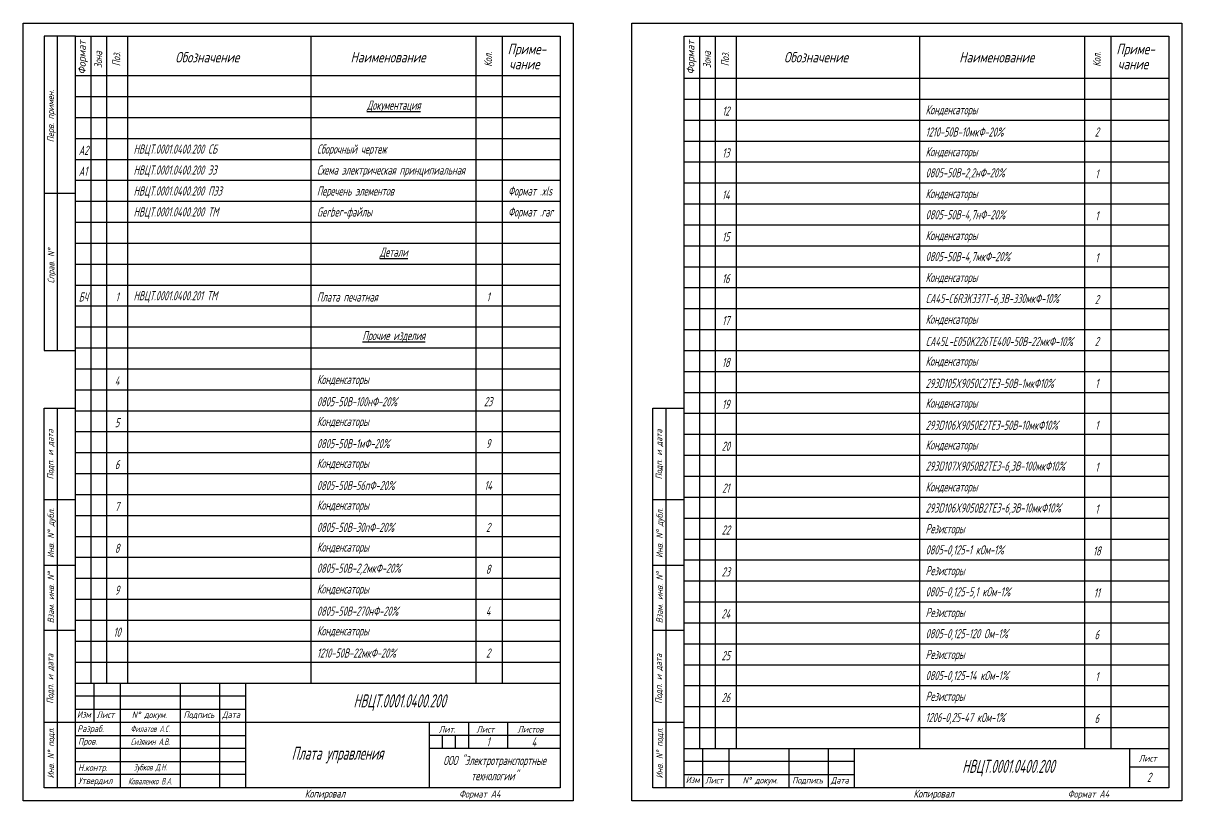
# Model space of a CAD drawing. Extents: x 2596 to 3512, y -313 to -16.
# Drawn here: x 2596 to 3038.4, y -312.9 to -15.9 of the extents above; entities that cross this region are included whole.
import ezdxf
from ezdxf.enums import TextEntityAlignment as Align

# ---------------------------------------------------------------- set-up
doc = ezdxf.new("R2010")
doc.units = 0
doc.header["$MEASUREMENT"] = 0
doc.layers.add('текст', color=7, linetype='CONTINUOUS', lineweight=30)
doc.layers.add('Толстые', color=7, linetype='CONTINUOUS', lineweight=30)
doc.layers.add('Тонкие', color=7, linetype='CONTINUOUS')
doc.styles.add('Стиль спецификации', font='romans.shx', dxfattribs={"width": 0.75, "oblique": 15, "height": 3.5})

msp = doc.modelspace()

# ---------------------------------------------------------------- linework, layer by layer
at = {"layer": 'Толстые'}
for p, q in [((2603.99, -20.91), (2603.99, -140.91)), ((2615.99, -20.91), (2603.99, -20.91)), ((2608.99, -20.91), (2608.99, -140.91)), ((2615.99, -307.91), (2615.99, -20.91)), ((2615.99, -20.91), (2800.99, -20.91)), ((2621.99, -267.91), (2621.99, -20.91)), ((2627.99, -267.91), (2627.99, -20.91)), ((2635.99, -267.91), (2635.99, -20.91)), ((2705.99, -267.91), (2705.99, -20.91)), ((2768.99, -267.91), (2768.99, -20.91)), ((2778.99, -267.91), (2778.99, -20.91)), ((2800.99, -20.91), (2800.99, -307.91)), ((2848.41, -20.91), (3033.41, -20.91)), ((2848.41, -307.91), (2848.41, -20.91)), ((2854.41, -292.91), (2854.41, -20.91)), ((2860.41, -292.91), (2860.41, -20.91)), ((2868.41, -292.91), (2868.41, -20.91)), ((2938.41, -292.91), (2938.41, -20.91)), ((3001.41, -292.91), (3001.41, -20.91)), ((3011.41, -292.91), (3011.41, -20.91)), ((3033.41, -20.91), (3033.41, -307.91)), ((2615.99, -35.91), (2800.99, -35.91)), ((2848.41, -36.91), (3033.41, -36.91)), ((2615.99, -43.91), (2800.99, -43.91)), ((2848.41, -44.91), (3033.41, -44.91)), ((2615.99, -51.91), (2800.99, -51.91)), ((2848.41, -52.91), (3033.41, -52.91)), ((2615.99, -59.91), (2800.99, -59.91)), ((2848.41, -60.91), (3033.41, -60.91)), ((2615.99, -67.91), (2800.99, -67.91)), ((2848.41, -68.91), (3033.41, -68.91)), ((2615.99, -75.91), (2800.99, -75.91)), ((2848.41, -76.91), (3033.41, -76.91)), ((2615.99, -80.91), (2603.99, -80.91)), ((2615.99, -83.91), (2800.99, -83.91)), ((2848.41, -84.91), (3033.41, -84.91)), ((2615.99, -91.91), (2800.99, -91.91)), ((2848.41, -92.91), (3033.41, -92.91)), ((2615.99, -99.91), (2800.99, -99.91)), ((2848.41, -100.91), (3033.41, -100.91)), ((2615.99, -107.91), (2800.99, -107.91)), ((2848.41, -108.91), (3033.41, -108.91)), ((2615.99, -115.91), (2800.99, -115.91)), ((2848.41, -116.91), (3033.41, -116.91)), ((2615.99, -123.91), (2800.99, -123.91)), ((2848.41, -124.91), (3033.41, -124.91)), ((2615.99, -131.91), (2800.99, -131.91)), ((2848.41, -132.91), (3033.41, -132.91)), ((2603.99, -140.91), (2615.99, -140.91)), ((2615.99, -139.91), (2800.99, -139.91)), ((2848.41, -140.91), (3033.41, -140.91)), ((2615.99, -147.91), (2800.99, -147.91)), ((2848.41, -148.91), (3033.41, -148.91)), ((2615.99, -155.91), (2800.99, -155.91)), ((2848.41, -156.91), (3033.41, -156.91)), ((2603.99, -162.91), (2615.99, -162.91)), ((2603.99, -307.91), (2603.99, -162.91)), ((2608.99, -162.91), (2608.99, -307.91)), ((2836.41, -307.91), (2836.41, -162.91)), ((2836.41, -162.91), (2848.41, -162.91)), ((2841.41, -162.91), (2841.41, -307.91)), ((2615.99, -163.91), (2800.99, -163.91)), ((2848.41, -164.91), (3033.41, -164.91)), ((2615.99, -171.91), (2800.99, -171.91)), ((2848.41, -172.91), (3033.41, -172.91)), ((2615.99, -179.91), (2800.99, -179.91)), ((2848.41, -180.91), (3033.41, -180.91)), ((2615.99, -187.91), (2800.99, -187.91)), ((2848.41, -188.91), (3033.41, -188.91)), ((2615.99, -197.91), (2603.99, -197.91)), ((2615.99, -195.91), (2800.99, -195.91)), ((2848.41, -197.91), (2836.41, -197.91)), ((2848.41, -196.91), (3033.41, -196.91)), ((2615.99, -203.91), (2800.99, -203.91)), ((2848.41, -204.91), (3033.41, -204.91)), ((2615.99, -211.91), (2800.99, -211.91)), ((2848.41, -212.91), (3033.41, -212.91)), ((2615.99, -219.91), (2800.99, -219.91)), ((2848.41, -220.91), (3033.41, -220.91)), ((2603.99, -222.91), (2615.99, -222.91)), ((2836.41, -222.91), (2848.41, -222.91)), ((2615.99, -227.91), (2800.99, -227.91)), ((2848.41, -228.91), (3033.41, -228.91)), ((2615.99, -235.91), (2800.99, -235.91)), ((2848.41, -236.91), (3033.41, -236.91)), ((2615.99, -243.91), (2800.99, -243.91)), ((2848.41, -244.91), (3033.41, -244.91)), ((2615.99, -247.91), (2603.99, -247.91)), ((2615.99, -251.91), (2800.99, -251.91)), ((2848.41, -247.91), (2836.41, -247.91)), ((2848.41, -252.91), (3033.41, -252.91)), ((2615.99, -259.91), (2800.99, -259.91)), ((2848.41, -260.91), (3033.41, -260.91)), ((2615.99, -267.91), (2800.99, -267.91)), ((2622.99, -267.91), (2622.99, -282.91)), ((2632.99, -267.91), (2632.99, -307.91)), ((2655.99, -267.91), (2655.99, -307.91)), ((2670.99, -267.91), (2670.99, -307.91)), ((2680.99, -307.91), (2680.99, -267.91)), ((2848.41, -268.91), (3033.41, -268.91)), ((2615.99, -277.91), (2680.99, -277.91)), ((2848.41, -276.91), (3033.41, -276.91)), ((2603.99, -282.91), (2800.99, -282.91)), ((2750.99, -282.91), (2750.99, -307.91)), ((2765.99, -282.91), (2765.99, -292.91)), ((2780.99, -282.91), (2780.99, -292.91)), ((2836.41, -282.91), (2848.41, -282.91)), ((2848.41, -284.91), (3033.41, -284.91)), ((2800.99, -287.91), (2750.99, -287.91)), ((2800.99, -292.91), (2750.99, -292.91)), ((2848.41, -292.91), (3033.41, -292.91)), ((2855.41, -292.91), (2855.41, -307.91)), ((2865.41, -292.91), (2865.41, -307.91)), ((2888.41, -292.91), (2888.41, -307.91)), ((2903.41, -292.91), (2903.41, -307.91)), ((2913.41, -307.91), (2913.41, -292.91)), ((3018.41, -292.91), (3018.41, -307.91)), ((3018.41, -299.91), (3033.41, -299.91)), ((2848.41, -302.91), (2913.41, -302.91)), ((2800.99, -307.91), (2603.99, -307.91)), ((3033.41, -307.91), (2836.41, -307.91))]:
    msp.add_line(p, q, dxfattribs=at)
at = {"layer": 'Тонкие'}
for p, q in [((2595.99, -312.91), (2595.99, -15.91)), ((2595.99, -15.91), (2805.99, -15.91)), ((2805.99, -15.91), (2805.99, -312.91)), ((2828.41, -15.91), (3038.41, -15.91)), ((2828.41, -312.91), (2828.41, -15.91)), ((3038.41, -15.91), (3038.41, -312.91)), ((2680.99, -272.91), (2615.99, -272.91)), ((2615.99, -287.91), (2680.99, -287.91)), ((2755.99, -287.91), (2755.99, -292.91)), ((2760.99, -287.91), (2760.99, -292.91)), ((2680.99, -292.91), (2615.99, -292.91)), ((2615.99, -297.91), (2680.99, -297.91)), ((2913.41, -297.91), (2848.41, -297.91)), ((2680.99, -302.91), (2615.99, -302.91)), ((2805.99, -312.91), (2595.99, -312.91)), ((3038.41, -312.91), (2828.41, -312.91))]:
    msp.add_line(p, q, dxfattribs=at)

# ---------------------------------------------------------------- texts
at = {"layer": 'текст', "style": 'Стиль спецификации', "oblique": 15, "width": 0.684211}
for p, p2 in [((2619.9, -35.5), (2619.9, -22.5)), ((2852.32, -35.5), (2852.32, -22.5))]:
    msp.add_text('Формат', height=3, rotation=90, dxfattribs=at).set_placement(p, p2, align=Align.FIT)
at = {"layer": 'текст', "style": 'Стиль спецификации', "oblique": 15, "width": 0.75}
for s, height, p in [('Приме-', 4, (2780.99, -27.78)), ('Приме-', 4, (3013.41, -27.78)), ('Обозначение', 4, (2654.08, -30.91)), ('Наименование', 4, (2720.99, -30.91)), ('чание', 4, (2781.54, -33.52)), ('Обозначение', 4, (2886.5, -30.91)), ('Наименование', 4, (2953.41, -30.91)), ('чание', 4, (3013.96, -33.52)), ('Изм', 2.5, (2616.54, -281.14)), ('Лист', 2.5, (2624.01, -281.29)), ('N%%d докум. ', 2.5, (2637.47, -281.29)), ('Подпись', 2.5, (2657.21, -281.29)), ('Дата', 2.5, (2672, -281.29)), ('Разраб.', 2.5, (2616.65, -286.62)), ('Лит.', 2.5, (2754.71, -286.84)), ('Лист   ', 2.5, (2769.08, -286.84)), ('Листов', 2.5, (2784.77, -286.84)), ('Пров.', 2.5, (2616.95, -291.45)), ('Н.контр.', 2.5, (2616.95, -301.49)), ('Утвердил', 2.5, (2616.95, -306.51)), ('Изм', 2.5, (2848.96, -306.14)), ('Лист', 2.5, (2856.43, -306.29)), ('N%%d докум. ', 2.5, (2870.72, -306.29)), ('Подпись', 2.5, (2889.63, -306.29)), ('Дата', 2.5, (2904.42, -306.29)), ('Копировал', 3, (2703.53, -311.66)), ('Формат А4', 2.75, (2762.46, -311.66)), ('Копировал', 3, (2935.95, -311.66)), ('Формат А4', 2.75, (2994.88, -311.66))]:
    msp.add_text(s, height=height, dxfattribs=at).set_placement(p)
at = {"layer": 'текст', "style": 'Стиль спецификации', "oblique": 15}
for s, height, width, p in [('Зона', 3, 0.684211, (2626.16, -33.1)), ('Поз.', 3, 0.684211, (2633.06, -32.34)), ('Кол.', 3, 0.684211, (2774.99, -32.55)), ('Зона', 3, 0.684211, (2858.58, -33.1)), ('Поз.', 3, 0.684211, (2865.48, -32.34)), ('Кол.', 3, 0.684211, (3007.41, -32.55)), ('Перв. примен.', 2.5, 0.75, (2607.75, -61.39)), ('Справ. N%%d', 2.5, 0.75, (2607.9, -115.28)), ('Подп. и дата', 2.5, 0.75, (2607.57, -190.14)), ('Подп. и дата', 2.5, 0.75, (2839.99, -190.14)), ('Инв. N%%d дубл.', 2.5, 0.75, (2607.81, -220.16)), ('Инв. N%%d дубл.', 2.5, 0.75, (2840.23, -220.16)), ('Взам. инв. N%%d', 2.5, 0.75, (2607.81, -245.09)), ('Взам. инв. N%%d', 2.5, 0.75, (2840.23, -245.09)), ('Подп. и дата', 2.5, 0.75, (2607.52, -275.87)), ('Подп. и дата', 2.5, 0.75, (2839.94, -275.87)), ('Инв. N%%d подл.', 2.5, 0.75, (2607.81, -304.34)), ('Инв. N%%d подл.', 2.5, 0.75, (2840.23, -304.34))]:
    msp.add_text(s, height=height, rotation=90, dxfattribs=dict(at, width=width)).set_placement(p)
at = {"layer": 'текст', "style": 'Стиль спецификации', "oblique": 15, "width": 0.75}
msp.add_text('Лист', height=2.5, dxfattribs=at).set_placement((3025.41, -297.91), align=Align.CENTER)
at = {"layer": 'текст', "attachment_point": 5, "style": 'Стиль спецификации'}
for s, width, heights, insert, char_height in [('\\pxqc;{\\fGOST type A|b0|i0|c204|p34;\\LДокументация}', 63, [8], (2737.49, -47.69), 3.5), ('\\pxqc;{\\fGOST type A|b0|i0|c204|p34;12}', 5.5009, [8.22], (2864.27, -49.47), 3.5), ('\\pxql;{\\fGOST type A|b0|i0|c204|p34;Конденсаторы}', 63, [8.22], (2972.07, -49.47), 3.5), ('\\pxql;{\\fGOST type A|b0|i0|c204|p34;1210-50В-10мкФ-20%}', 63, [8.22], (2972.07, -57.47), 3.5), ('\\pxqc;{\\fGOST type A|b0|i0|c204|p34;2}', 5.5009, [8.22], (3005.94, -57.47), 3.5), ('\\pxql;{\\fGOST type A|b0|i0|c204|p34;А2}', 3.5, [8.22], (2618.95, -64.47), 3.5), ('\\pxql;{\\fGOST type A|b0|i0|c204|p34;НВЦТ.0001.0400.200 СБ}', 63, [8.22], (2669.65, -64.47), 3.5), ('\\pxql;{\\fGOST type A|b0|i0|c204|p34;Сборочный чертеж}', 63, [8.22], (2739.65, -64.47), 3.5), ('\\pxqc;{\\fGOST type A|b0|i0|c204|p34;13}', 5.5009, [8.22], (2864.27, -65.47), 3.5), ('\\pxql;{\\fGOST type A|b0|i0|c204|p34;Конденсаторы}', 63, [8.22], (2972.07, -65.47), 3.5), ('\\pxql;{\\fGOST type A|b0|i0|c204|p34;А1}', 3.5, [8.22], (2618.95, -72.47), 3.5), ('\\pxql;{\\fGOST type A|b0|i0|c204|p34;НВЦТ.0001.0400.200 Э3}', 63, [8.22], (2669.65, -72.47), 3.5), ('\\pxql;{\\fGOST type A|b0|i0|c204|p34;Схема электрическая принципиальная}', 63, [8.22], (2739.65, -72.47), 3.5), ('\\pxql;{\\fGOST type A|b0|i0|c204|p34;0805-50В-2,2нФ-20%}', 63, [8.22], (2972.07, -73.47), 3.5), ('\\pxqc;{\\fGOST type A|b0|i0|c204|p34;1}', 5.5009, [8.22], (3005.94, -73.47), 3.5), ('\\pxql;{\\fGOST type A|b0|i0|c204|p34;НВЦТ.0001.0400.200 ПЭ3}', 63, [8.22], (2669.65, -80.47), 3.5), ('\\pxql;{\\fGOST type A|b0|i0|c204|p34;Перечень элементов}', 63, [8.22], (2739.65, -80.47), 3.5), ('\\pxql;{\\fGOST type A|b0|i0|c204|p34;Формат .\\fGOST type A|b0|i0|c0|p34;xls}', 63, [8.22], (2812.65, -80.47), 3.5), ('\\pxql;{\\fGOST type A|b0|i0|c204|p34;Конденсаторы}', 63, [8.22], (2972.07, -81.47), 3.5), ('\\pxqc;{\\fGOST type A|b0|i0|c204|p34;14}', 5.5009, [8.22], (2864.27, -81.47), 3.5), ('\\pxql;{\\fGOST type A|b0|i0|c204|p34;НВЦТ.0001.0400.200 ТМ}', 63, [8.22], (2669.65, -88.47), 3.5), ('\\pxql;{\\fGOST type A|b0|i0|c0|p34;Gerber-\\fGOST type A|b0|i0|c204|p34;файлы}', 63, [8.22], (2739.65, -88.47), 3.5), ('\\pxql;{\\fGOST type A|b0|i0|c204|p34;Формат .\\fGOST type A|b0|i0|c0|p34;rar}', 63, [8.22], (2812.65, -88.47), 3.5), ('\\pxql;{\\fGOST type A|b0|i0|c204|p34;0805-50В-4,7нФ-20%}', 63, [8.22], (2972.07, -89.47), 3.5), ('\\pxqc;{\\fGOST type A|b0|i0|c204|p34;1}', 5.5009, [8.22], (3005.94, -89.47), 3.5), ('\\pxqc;{\\fGOST type A|b0|i0|c204|p34;15}', 5.5009, [8.22], (2864.27, -97.47), 3.5), ('\\pxql;{\\fGOST type A|b0|i0|c204|p34;Конденсаторы}', 63, [8.22], (2972.07, -97.47), 3.5), ('\\pxqc;{\\fGOST type A|b0|i0|c204|p34;\\LДетали}', 63, [8], (2737.49, -103.69), 3.5), ('\\pxql;{\\fGOST type A|b0|i0|c204|p34;0805-50В-4,7мкФ-20%}', 63, [8.22], (2972.07, -105.47), 3.5), ('\\pxqc;{\\fGOST type A|b0|i0|c204|p34;1}', 5.5009, [8.22], (3005.94, -105.47), 3.5), ('\\pxqc;{\\fGOST type A|b0|i0|c204|p34;16}', 5.5009, [8.22], (2864.27, -113.47), 3.5), ('\\pxql;{\\fGOST type A|b0|i0|c204|p34;Конденсаторы}', 63, [8.22], (2972.07, -113.47), 3.5), ('\\pxql;{\\fGOST type A|b0|i0|c204|p34;БЧ}', 3.5, [8.22], (2618.95, -120.47), 3.5), ('\\pxqc;{\\fGOST type A|b0|i0|c204|p34;1}', 5.5009, [8.22], (2631.84, -120.47), 3.5), ('\\pxql;{\\fGOST type A|b0|i0|c204|p34;НВЦТ.0001.0400.201 ТМ}', 63, [8.22], (2669.65, -120.47), 3.5), ('\\pxql;{\\fGOST type A|b0|i0|c204|p34;Плата печатная}', 63, [8.22], (2739.65, -120.47), 3.5), ('\\pxqc;{\\fGOST type A|b0|i0|c204|p34;1}', 5.5009, [8.22], (2773.51, -120.47), 3.5), ('\\pxql;{\\fGOST type A|b0|i0|c0|p34;CA45-C6R3K337T\\fGOST type A|b0|i0|c204|p34;-\\fGOST type A|b0|i0|c0|p34;6,3\\fGOST type A|b0|i0|c204|p34;В-\\fGOST type A|b0|i0|c0|p34;330\\fGOST type A|b0|i0|c204|p34;мкФ-10%}', 63, [8.22], (2972.07, -121.47), 3.5), ('\\pxqc;{\\fGOST type A|b0|i0|c204|p34;2}', 5.5009, [8.22], (3005.94, -121.47), 3.5), ('\\pxqc;{\\fGOST type A|b0|i0|c204|p34;17}', 5.5009, [8.22], (2864.27, -129.47), 3.5), ('\\pxql;{\\fGOST type A|b0|i0|c204|p34;Конденсаторы}', 63, [8.22], (2972.07, -129.47), 3.5), ('\\pxqc;{\\fGOST type A|b0|i0|c204|p34;\\LПрочие изделия}', 63, [8], (2737.49, -135.69), 3.5), ('\\pxql;{\\fGOST type A|b0|i0|c0|p34;CA45L-E050K226TE400-50\\fGOST type A|b0|i0|c204|p34;В-\\fGOST type A|b0|i0|c0|p34;22\\fGOST type A|b0|i0|c204|p34;мкФ-10%}', 63, [8.22], (2972.07, -137.47), 3.5), ('\\pxqc;{\\fGOST type A|b0|i0|c204|p34;2}', 5.5009, [8.22], (3005.94, -137.47), 3.5), ('\\pxqc;{\\fGOST type A|b0|i0|c204|p34;18}', 5.5009, [8.22], (2864.27, -145.47), 3.5), ('\\pxql;{\\fGOST type A|b0|i0|c204|p34;Конденсаторы}', 63, [8.22], (2972.07, -145.47), 3.5), ('\\pxql;{\\fGOST type A|b0|i0|c204|p34;Конденсаторы}', 63, [8.22], (2739.65, -152.47), 3.5), ('\\pxqc;{\\fGOST type A|b0|i0|c204|p34;4}', 5.5009, [8.22], (2631.84, -152.47), 3.5), ('\\pxql;{\\fGOST type A|b0|i0|c0|p34;293D105X9050C2TE3\\fGOST type A|b0|i0|c204|p34;-50В-1мкФ10%}', 63, [8.22], (2972.07, -153.47), 3.5), ('\\pxqc;{\\fGOST type A|b0|i0|c204|p34;1}', 5.5009, [8.22], (3005.94, -153.47), 3.5), ('\\pxql;{\\fGOST type A|b0|i0|c204|p34;0805-50В-100нФ-20%}', 63, [8.22], (2739.65, -160.47), 3.5), ('\\pxqc;{\\fGOST type A|b0|i0|c204|p34;23}', 5.5009, [8.22], (2773.51, -160.47), 3.5), ('\\pxql;{\\fGOST type A|b0|i0|c204|p34;Конденсаторы}', 63, [8.22], (2972.07, -161.47), 3.5), ('\\pxqc;{\\fGOST type A|b0|i0|c204|p34;19}', 5.5009, [8.22], (2864.27, -161.47), 3.5), ('\\pxqc;{\\fGOST type A|b0|i0|c204|p34;5}', 5.5009, [8.22], (2631.84, -168.47), 3.5), ('\\pxql;{\\fGOST type A|b0|i0|c204|p34;Конденсаторы}', 63, [8.22], (2739.65, -168.47), 3.5), ('\\pxql;{\\fGOST type A|b0|i0|c0|p34;293D106X9050E2TE3\\fGOST type A|b0|i0|c204|p34;-50В-10мкФ10%}', 63, [8.22], (2972.07, -169.47), 3.5), ('\\pxqc;{\\fGOST type A|b0|i0|c204|p34;1}', 5.5009, [8.22], (3005.94, -169.47), 3.5), ('\\pxql;{\\fGOST type A|b0|i0|c204|p34;0805-50В-1мФ-20%}', 63, [8.22], (2739.65, -176.47), 3.5), ('\\pxqc;{\\fGOST type A|b0|i0|c204|p34;9}', 5.5009, [8.22], (2773.51, -176.47), 3.5), ('\\pxqc;{\\fGOST type A|b0|i0|c204|p34;20}', 5.5009, [8.22], (2864.27, -177.47), 3.5), ('\\pxql;{\\fGOST type A|b0|i0|c204|p34;Конденсаторы}', 63, [8.22], (2972.07, -177.47), 3.5), ('\\pxqc;{\\fGOST type A|b0|i0|c204|p34;6}', 5.5009, [8.22], (2631.84, -184.47), 3.5), ('\\pxql;{\\fGOST type A|b0|i0|c204|p34;Конденсаторы}', 63, [8.22], (2739.65, -184.47), 3.5), ('\\pxql;{\\fGOST type A|b0|i0|c0|p34;293D107X9050B2TE3\\fGOST type A|b0|i0|c204|p34;-6,3В-100мкФ10%}', 63, [8.22], (2972.07, -185.47), 3.5), ('\\pxqc;{\\fGOST type A|b0|i0|c204|p34;1}', 5.5009, [8.22], (3005.94, -185.47), 3.5), ('\\pxql;{\\fGOST type A|b0|i0|c204|p34;0805-50В-56пФ-20%}', 63, [8.22], (2739.65, -192.47), 3.5), ('\\pxqc;{\\fGOST type A|b0|i0|c204|p34;14}', 5.5009, [8.22], (2773.51, -192.47), 3.5), ('\\pxqc;{\\fGOST type A|b0|i0|c204|p34;21}', 5.5009, [8.22], (2864.27, -193.47), 3.5), ('\\pxql;{\\fGOST type A|b0|i0|c204|p34;Конденсаторы}', 63, [8.22], (2972.07, -193.47), 3.5), ('\\pxqc;{\\fGOST type A|b0|i0|c204|p34;7}', 5.5009, [8.22], (2631.84, -200.47), 3.5), ('\\pxql;{\\fGOST type A|b0|i0|c204|p34;Конденсаторы}', 63, [8.22], (2739.65, -200.47), 3.5), ('\\pxql;{\\fGOST type A|b0|i0|c0|p34;293D106X9050B2TE3\\fGOST type A|b0|i0|c204|p34;-6,3В-10мкФ10%}', 63, [8.22], (2972.07, -201.47), 3.5), ('\\pxqc;{\\fGOST type A|b0|i0|c204|p34;1}', 5.5009, [8.22], (3005.94, -201.47), 3.5), ('\\pxql;{\\fGOST type A|b0|i0|c204|p34;0805-50В-30пФ-20%}', 63, [8.22], (2739.65, -208.47), 3.5), ('\\pxqc;{\\fGOST type A|b0|i0|c204|p34;2}', 5.5009, [8.22], (2773.51, -208.47), 3.5), ('\\pxqc;{\\fGOST type A|b0|i0|c204|p34;22}', 5.5009, [8.22], (2864.27, -209.47), 3.5), ('\\pxql;{\\fGOST type A|b0|i0|c204|p34;Резисторы}', 63, [8.22], (2972.07, -209.47), 3.5), ('\\pxqc;{\\fGOST type A|b0|i0|c204|p34;8}', 5.5009, [8.22], (2631.84, -216.47), 3.5), ('\\pxql;{\\fGOST type A|b0|i0|c204|p34;Конденсаторы}', 63, [8.22], (2739.65, -216.47), 3.5), ('\\pxql;{\\fGOST type A|b0|i0|c204|p34;0805-0,125-1 кОм-1%}', 63, [8.22], (2972.07, -217.47), 3.5), ('\\pxqc;{\\fGOST type A|b0|i0|c204|p34;18}', 5.5009, [8.22], (3005.94, -217.47), 3.5), ('\\pxql;{\\fGOST type A|b0|i0|c204|p34;0805-50В-2,2мкФ-20%}', 63, [8.22], (2739.65, -224.47), 3.5), ('\\pxqc;{\\fGOST type A|b0|i0|c204|p34;8}', 5.5009, [8.22], (2773.51, -224.47), 3.5), ('\\pxqc;{\\fGOST type A|b0|i0|c204|p34;23}', 5.5009, [8.22], (2864.27, -225.47), 3.5), ('\\pxql;{\\fGOST type A|b0|i0|c204|p34;Резисторы}', 63, [8.22], (2972.07, -225.47), 3.5), ('\\pxqc;{\\fGOST type A|b0|i0|c204|p34;9}', 5.5009, [8.22], (2631.84, -232.47), 3.5), ('\\pxql;{\\fGOST type A|b0|i0|c204|p34;Конденсаторы}', 63, [8.22], (2739.65, -232.47), 3.5), ('\\pxql;{\\fGOST type A|b0|i0|c204|p34;0805-0,125-5,1 кОм-1%}', 63, [8.22], (2972.07, -233.47), 3.5), ('\\pxqc;{\\fGOST type A|b0|i0|c204|p34;11}', 5.5009, [8.22], (3005.94, -233.47), 3.5), ('\\pxql;{\\fGOST type A|b0|i0|c204|p34;0805-50В-270нФ-20%}', 63, [8.22], (2739.65, -240.47), 3.5), ('\\pxqc;{\\fGOST type A|b0|i0|c204|p34;4}', 5.5009, [8.22], (2773.51, -240.47), 3.5), ('\\pxqc;{\\fGOST type A|b0|i0|c204|p34;24}', 5.5009, [8.22], (2864.27, -241.47), 3.5), ('\\pxql;{\\fGOST type A|b0|i0|c204|p34;Резисторы}', 63, [8.22], (2972.07, -241.47), 3.5), ('\\pxqc;{\\fGOST type A|b0|i0|c204|p34;10}', 5.5009, [8.22], (2631.84, -248.47), 3.5), ('\\pxql;{\\fGOST type A|b0|i0|c204|p34;Конденсаторы}', 63, [8.22], (2739.65, -248.47), 3.5), ('\\pxql;{\\fGOST type A|b0|i0|c204|p34;0805-0,125-120 Ом-1%}', 63, [8.22], (2972.07, -249.47), 3.5), ('\\pxqc;{\\fGOST type A|b0|i0|c204|p34;6}', 5.5009, [8.22], (3005.94, -249.47), 3.5), ('\\pxql;{\\fGOST type A|b0|i0|c204|p34;1210-50В-22мкФ-20%}', 63, [8.22], (2739.65, -256.47), 3.5), ('\\pxqc;{\\fGOST type A|b0|i0|c204|p34;2}', 5.5009, [8.22], (2773.51, -256.47), 3.5), ('\\pxqc;{\\fGOST type A|b0|i0|c204|p34;25}', 5.5009, [8.22], (2864.27, -257.47), 3.5), ('\\pxql;{\\fGOST type A|b0|i0|c204|p34;Резисторы}', 63, [8.22], (2972.07, -257.47), 3.5), ('\\pxql;{\\fGOST type A|b0|i0|c204|p34;0805-0,125-14 кОм-1%}', 63, [8.22], (2972.07, -265.47), 3.5), ('\\pxqc;{\\fGOST type A|b0|i0|c204|p34;1}', 5.5009, [8.22], (3005.94, -265.47), 3.5), ('\\pxqc;{\\fGOST type A|b1|i0|c204|p34;НВЦТ.0001.0400.200 }', 120.186, [8.22], (2739.73, -275.41), 5), ('\\pxqc;{\\fGOST type A|b0|i0|c204|p34;26}', 5.5009, [8.22], (2864.27, -273.47), 3.5), ('\\pxql;{\\fGOST type A|b0|i0|c204|p34;Резисторы}', 63, [8.22], (2972.07, -273.47), 3.5), ('\\pxql;{\\fGOST type A|b0|i0|c204|p34;1206-0,25-47 кОм-1%}', 63, [8.22], (2972.07, -281.47), 3.5), ('\\pxqc;{\\fGOST type A|b0|i0|c204|p34;6}', 5.5009, [8.22], (3005.94, -281.47), 3.5), ('\\pxqc;{\\fGOST type A|b0|i0|c204|p34;Филатов А.С.}', 18.6252, [8.22], (2644.49, -285.41), 2.5), ('\\pxqc;{\\fGOST type A|b0|i0|c204|p34;Сизякин А.В.}', 14.2505, [8.22], (2644.49, -290.34), 2.5), ('\\pxqc;{\\fGOST type A|b0|i0|c204|p34;1}', 5.5009, [8.22], (2773.49, -290.41), 3.5), ('\\pxqc;{\\fGOST type A|b0|i0|c204|p34;4}', 5.5009, [8.22], (2790.99, -290.41), 3.5), ('\\pxqc;{\\fGOST type A|b1|i0|c204|p34;Плата управления}', 66.8748, [8.22], (2715.99, -295.41), 5), ('\\pxqc;{\\fGOST type A|b1|i0|c204|p34;ООО "Электротранспортные\\Pтехнологии"}', 63, [14.03], (2775.99, -300.41), 3.5), ('\\pxqc;{\\fGOST type A|b0|i0|c204|p34;Зубков Д.Н.}', 14.2505, [8.22], (2644.49, -300.41), 2.5), ('\\pxqc;{\\fGOST type A|b1|i0|c204|p34;НВЦТ.0001.0400.200 }', 120.186, [8.22], (2972.15, -300.41), 5), ('\\pxqc;{\\fGOST type A|b0|i0|c204|p34;Коваленко В.А.}', 18.6252, [8.22], (2644.49, -305.41), 2.5), ('\\pxqc;{\\fGOST type A|b0|i0|c204|p34;2}', 5.5009, [8.22], (3025.91, -303.91), 3.5)]:
    msp.add_mtext_dynamic_manual_height_columns(s, width=width, gutter_width=166.8, heights=heights, dxfattribs=dict(at, insert=insert, char_height=char_height))

doc.saveas('drawing.dxf')
